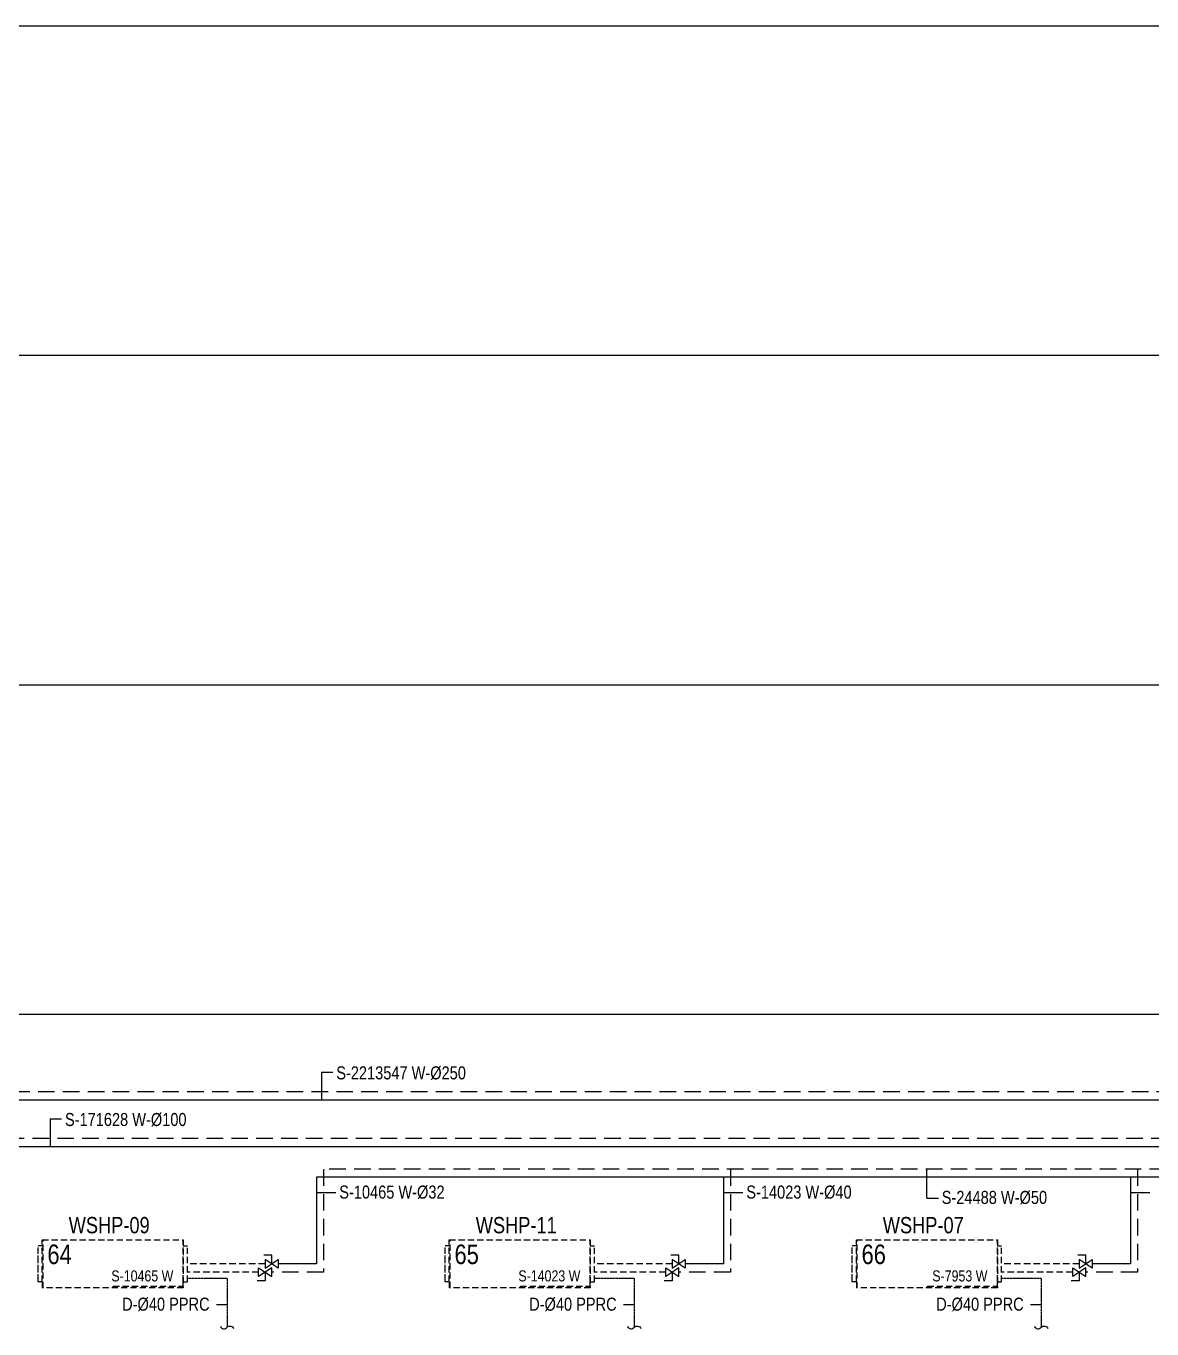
# Model space of a CAD drawing. Header units: centimetres. Extents: x 221889 to 261255, y -30032 to -21832.
# Drawn here: x 249680 to 251405, y -26291 to -24295 of the extents above; entities that cross this region are included whole.
import ezdxf
from ezdxf.enums import TextEntityAlignment as Align

# ---------------------------------------------------------------- set-up
doc = ezdxf.new("R2010")
doc.units = ezdxf.units.CM
doc.header["$LTSCALE"] = 0.2
for name, pattern in [('DASHED', [75, 50, -25]), ('DASHEDX2', [38.1, 25.4, -12.7]), ('Hidden', [0.714375, 0.47625, -0.238125])]:
    doc.linetypes.add(name, pattern=pattern)
doc.layers.get('0').update_dxf_attribs({"color": 252})
for name, color, linetype, lineweight in [('T-DRENAJ', 40, 'Hidden', 30), ('T-MAHAL', 120, 'Continuous', 15), ('T-SOGUTMA', 4, 'Continuous', 30), ('T-STEXT', 181, 'Continuous', 15), ('T-VANA', 135, 'Continuous', 25), ('T-WSHP-BORUSU', 30, 'Continuous', 30)]:
    doc.layers.add(name, color=color, linetype=linetype, lineweight=lineweight)
for name, color, linetype in [('T-DTEXT', 9, 'Continuous'), ('T-FC-NUMARA', 62, 'Continuous'), ('T-SOGUTMA-TOPLAMA', 120, 'Continuous'), ('T-TEXT', 85, 'Continuous'), ('T-WSHP', 252, 'Hidden')]:
    doc.layers.add(name, color=color, linetype=linetype)
doc.styles.add('ARIAL', font='arial.ttf')
doc.styles.add('LUCIDASANS', font='arial.ttf', dxfattribs={"width": 0.8})

# ---------------------------------------------------------------- blocks, each defined once
blk = doc.blocks.new('FANCOIL-DWD')
at = {"linetype": 'ByBlock', "ltscale": 100}
for p, q in [((-114.3, -71.5), (-114.3, -16.4)), ((-108.1, -16.4), (-114.3, -16.4)), ((-114.3, -69.1), (-114.3, -18.8)), ((-108.1, -71.5), (-108.1, -7)), ((-108.1, -7), (108.1, -7)), ((-106.8, -80.9), (-106.8, -7)), ((108.1, -7), (108.1, -80.9)), ((108.1, -14.1), (108.1, -7.7)), ((108.1, -16.4), (114.6, -16.4)), ((108.1, -71), (108.1, -16.9)), ((114.6, -71.5), (114.6, -16.4)), ((-108.1, -71.5), (-114.3, -71.5)), ((-108.1, -71.5), (-108.1, -80.9)), ((0.9, -80.9), (0.9, -78.2)), ((0.9, -78.2), (108.1, -78.2)), ((108.1, -78), (108.1, -71.5)), ((108.1, -71.5), (114.6, -71.5)), ((108.1, -80.9), (-108.1, -80.9))]:
    blk.add_line(p, q, dxfattribs=at)
blk = doc.blocks.new('Z1')
at = {"linetype": 'Continuous'}
blk.add_lwpolyline([(-5, 0), (-5, 6.7), (-11.1, 6.7)], dxfattribs=at)
blk.add_lwpolyline([(-10, -3.33), (0, 3.33), (0, -3.33), (-10, 3.33)], close=True, dxfattribs=at)
blk = doc.blocks.new('Kesme')
blk.add_lwpolyline([(-21.5, -0.2, 0.576786), (-4.8, -2.7, -0.54493), (11.3, -5.9)], format="xyb")

msp = doc.modelspace()

# ---------------------------------------------------------------- linework, layer by layer
at = {"layer": 'T-DRENAJ', "color": 252, "lineweight": -3}
for p, q in [((249987.8, -26213.8, 0), (249927, -26213.8, 0)), ((249987.8, -26213.8, 0), (249987.8, -26288.7, 0)), ((250611.7, -26213.8, 0), (250551, -26213.8, 0)), ((250611.7, -26213.8, 0), (250611.7, -26288.7, 0)), ((251235.7, -26213.8, 0), (251174.9, -26213.8, 0)), ((251235.7, -26213.8, 0), (251235.7, -26288.7, 0))]:
    msp.add_line(p, q, dxfattribs=at)
at = {"layer": 'T-DTEXT', "lineweight": -3}
for p, q in [((249971.6, -26253.9, 0), (249987.8, -26253.9, 0)), ((250595.5, -26253.9, 0), (250611.7, -26253.9, 0)), ((251219.4, -26253.9, 0), (251235.7, -26253.9, 0))]:
    msp.add_line(p, q, dxfattribs=at)
at = {"layer": 'T-SOGUTMA', "color": 252, "linetype": 'DASHED', "lineweight": -3}
for p, q in [((250046.1, -26191.6), (249927, -26191.6)), ((250670, -26191.6), (250551, -26191.6)), ((251293.9, -26191.6), (251174.9, -26191.6)), ((250036.1, -26204.3), (249927, -26204.3)), ((250660, -26204.3), (250551, -26204.3)), ((251283.9, -26204.3), (251174.9, -26204.3))]:
    msp.add_line(p, q, dxfattribs=at)
at = {"layer": 'T-SOGUTMA-TOPLAMA', "lineweight": -3}
for p, q in [((250132.3, -25898, 0), (250149.7, -25898, 0)), ((250132.3, -25898, 0), (250132.3, -25939.9, 0)), ((249716.5, -25969.5, 0), (249734, -25969.5, 0)), ((249716.5, -25969.5, 0), (249716.5, -26012, 0)), ((251060.4, -26090.6, 0), (251060.4, -26046.4, 0)), ((250124.7, -26082.4), (250154.3, -26082.4)), ((250748.7, -26082.4), (250778.2, -26082.4)), ((251060.4, -26090.6, 0), (251077.9, -26090.6, 0)), ((251372.6, -26082.4), (251402.2, -26082.4))]:
    msp.add_line(p, q, dxfattribs=at)
at = {"layer": 'T-TEXT', "color": 7}
for p, q in [((255397.7, -24294.5), (222949.4, -24294.5)), ((255397.7, -24799.5), (222949.4, -24799.5)), ((255397.7, -25304.5), (222949.4, -25304.5)), ((255397.7, -25809.5), (222949.4, -25809.5))]:
    msp.add_line(p, q, dxfattribs=at)
at = {"layer": 'T-WSHP-BORUSU', "linetype": 'DASHEDX2', "lineweight": -3, "ltscale": 5}
for p, q in [((237887, -25927.4, 0), (252633.2, -25927.4, 0)), ((252115.2, -25999.5, 0), (244449.5, -25999.5, 0)), ((251655.6, -26046.4, 0), (250135.4, -26046.4, 0)), ((250135.4, -26046.4, 0), (250135.4, -26204.3)), ((250759.3, -26046.4, 0), (250759.3, -26204.3)), ((251383.2, -26046.4, 0), (251383.2, -26204.3)), ((250135.4, -26204.3), (250056.1, -26204.3)), ((250759.3, -26204.3), (250680, -26204.3)), ((251383.2, -26204.3), (251303.9, -26204.3))]:
    msp.add_line(p, q, dxfattribs=at)
at = {"layer": 'T-WSHP-BORUSU', "lineweight": -3, "ltscale": 0.5}
for p, q in [((237874.5, -25939.9, 0), (252620.7, -25939.9, 0)), ((252145.4, -26012, 0), (244438.9, -26012, 0)), ((251666.2, -26058.9, 0), (250124.7, -26058.9, 0)), ((250124.7, -26058.9, 0), (250124.7, -26191.6)), ((250748.7, -26058.9, 0), (250748.7, -26191.6)), ((251372.6, -26058.9, 0), (251372.6, -26191.6)), ((250124.7, -26191.6), (250066.1, -26191.6)), ((250748.7, -26191.6), (250690, -26191.6)), ((251372.6, -26191.6), (251313.9, -26191.6))]:
    msp.add_line(p, q, dxfattribs=at)

# ---------------------------------------------------------------- block references
at = {"layer": 'T-DTEXT', "lineweight": -3, "xscale": 0.625, "yscale": 0.625, "zscale": 0.625}
for p in [(249990.8, -26287, 0), (250614.8, -26287, 0), (251238.7, -26287, 0)]:
    msp.add_blockref('Kesme', p, dxfattribs=at)
at = {"layer": 'T-VANA', "lineweight": -3, "xscale": 2, "yscale": 2, "zscale": 2}
for p in [(250066.1, -26191.6), (250690, -26191.6), (251313.9, -26191.6)]:
    msp.add_blockref('Z1', p, dxfattribs=at)
at = {"layer": 'T-VANA', "lineweight": -3, "xscale": -2, "yscale": 2, "zscale": 2, "rotation": 180}
for p in [(250056.1, -26204.3), (250680, -26204.3), (251303.9, -26204.3)]:
    msp.add_blockref('Z1', p, dxfattribs=at)
at = {"layer": 'T-WSHP', "lineweight": -3}
for p in [(249812.4, -26147.6, 0), (250436.3, -26147.6, 0), (251060.3, -26147.6, 0)]:
    msp.add_blockref('FANCOIL-DWD', p, dxfattribs=at)

# ---------------------------------------------------------------- texts
at = {"layer": 'T-DTEXT', "lineweight": -3, "style": 'LUCIDASANS', "width": 0.8}
for p in [(249826.8, -26263.3, 0), (250450.7, -26263.3, 0), (251074.6, -26263.3, 0)]:
    msp.add_text('D-%%C40 PPRC', height=20, dxfattribs=at).set_placement(p)
at = {"layer": 'T-FC-NUMARA', "color": 2, "lineweight": -3, "ltscale": 0.5, "style": 'ARIAL', "width": 0.8}
for s, p in [('WSHP-09', (249807, -26132.2, 0)), ('WSHP-11', (250430.9, -26132.2, 0)), ('WSHP-07', (251054.8, -26132.2, 0))]:
    msp.add_text(s, height=25, dxfattribs=at).set_placement(p, align=Align.MIDDLE_CENTER)
at = {"layer": 'T-MAHAL', "lineweight": -3, "style": 'LUCIDASANS', "width": 0.8}
for s, p in [('64', (249712.3, -26191.9, 0)), ('65', (250336.3, -26191.9, 0)), ('66', (250960.2, -26191.9, 0))]:
    msp.add_text(s, height=30, dxfattribs=at).set_placement(p)
at = {"layer": 'T-SOGUTMA-TOPLAMA', "lineweight": -3, "style": 'ARIAL', "width": 0.8}
for s, p in [('S-2213547 W-%%C250', (250155, -25908.8, 0)), ('S-171628 W-%%C100', (249739.2, -25980.3, 0)), ('S-10465 W-%%C32', (250159.6, -26091.5)), ('S-14023 W-%%C40', (250783.5, -26091.5)), ('S-24488 W-%%C50', (251083.1, -26099.7, 0))]:
    msp.add_text(s, height=20, dxfattribs=at).set_placement(p)
at = {"layer": 'T-STEXT', "color": 2, "lineweight": -3, "style": 'ARIAL', "width": 0.8}
for s, p in [('S-10465 W', (249905.3, -26218.5, 0)), ('S-14023 W', (250529.2, -26218.5, 0)), ('S-7953 W', (251153.1, -26218.5, 0))]:
    msp.add_text(s, height=17, dxfattribs=at).set_placement(p, align=Align.RIGHT)

doc.saveas('drawing.dxf')
